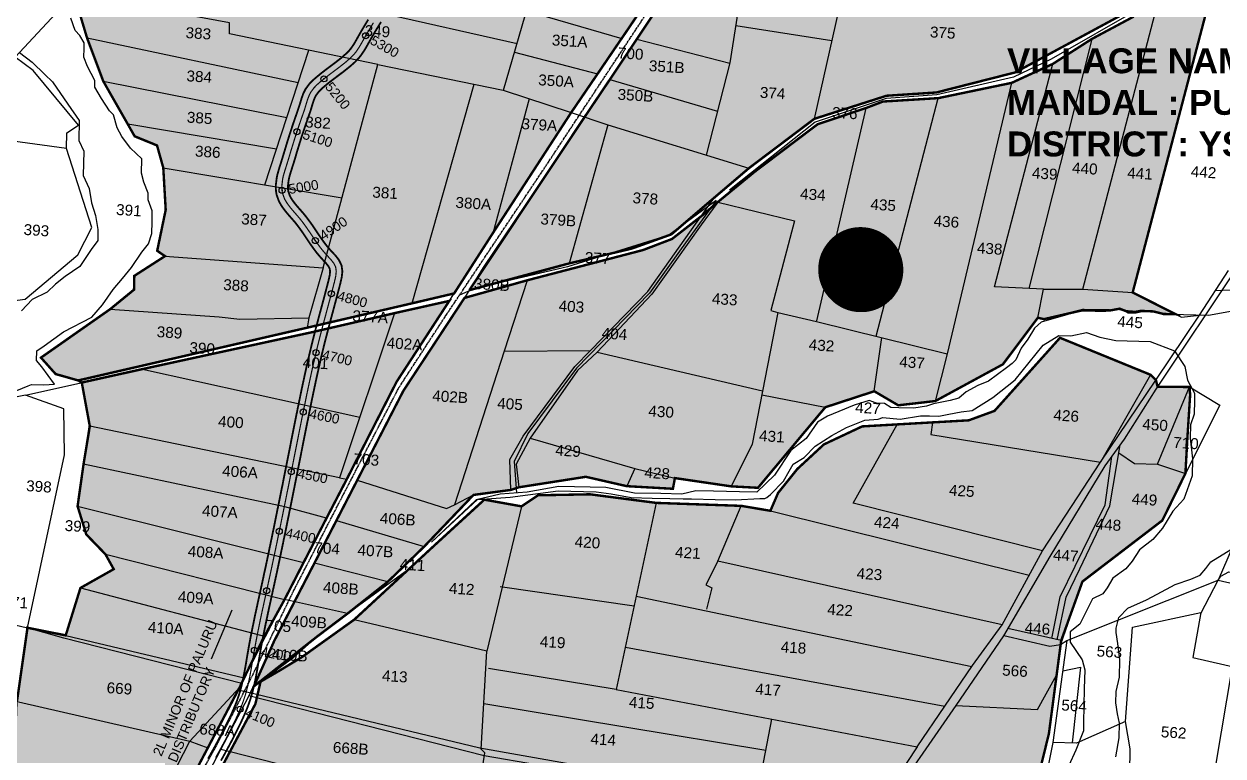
# Model space of a CAD drawing. Header units: inches. Extents: x 198958 to 218693, y 1596361 to 1611769.
# Drawn here: x 203835 to 205807, y 1607558 to 1608762 of the extents above; entities that cross this region are included whole.
import ezdxf
from ezdxf.enums import TextEntityAlignment as Align

# ---------------------------------------------------------------- set-up
doc = ezdxf.new("R2010")
doc.units = ezdxf.units.IN
doc.header["$LTSCALE"] = 15
doc.header["$MEASUREMENT"] = 0
doc.header["$PDMODE"] = 32
doc.header["$PDSIZE"] = 10
doc.linetypes.add('ACAD_ISO02W100', pattern=[15, 12, -3])
doc.linetypes.add('HIDDEN2', pattern=[0.1875, 0.125, -0.0625])
for name, color, linetype in [('CANAL1', 7, 'Continuous'), ('CHANAGE', 1, 'Continuous'), ('PAPER SIZE', 5, 'Continuous'), ('PLOT', 7, 'Continuous'), ('PLOTS NO', 7, 'Continuous'), ('ROAD', 1, 'Continuous'), ('STREAMS', 4, 'Continuous'), ('STRUCTURE', 5, 'Continuous'), ('TEXT', 1, 'Continuous'), ('text2', 7, 'Continuous'), ('WUA-11', 3, 'Continuous')]:
    doc.layers.add(name, color=color, linetype=linetype)
doc.styles.get("Standard").update_dxf_attribs({"font": 'arial.ttf'})
doc.dimstyles.get("Standard").update_dxf_attribs({"dimtxt": 0.18, "dimasz": 0.18, "dimexe": 0.18, "dimexo": 0.0625, "dimgap": 0.09, "dimtad": 0, "dimtih": 1, "dimtoh": 1, "dimdec": 4, "dimzin": 0, "dimdsep": 46, "dimtxsty": 'Standard', "dimcen": 0.09, "dimadec": 0, "dimazin": 0, "dimtfac": 1, "dimtdec": 4, "dimtofl": 0, "dimtmove": 0, "dimatfit": 3, "dimfxl": 1, "dimtolj": 1, "dimtzin": 0, "dimarcsym": 0})
pattern_1 = [(45, (0, 0), (-0.088388347648, 0.088388347648), [])]

msp = doc.modelspace()

# ---------------------------------------------------------------- hatches: boundary and pattern name
at = {"layer": 'PLOTS NO', "true_color": 0xf7abae}
h = msp.add_hatch(dxfattribs=at)
h.set_pattern_fill('ANSI31', color=241)
h.set_pattern_definition(pattern_1)
edge = h.paths.add_edge_path()
edge.add_line((203930, 1608171.9), (203924.1, 1608175.4))
edge.add_line((203924.1, 1608175.4), (203887, 1608185.9))
edge.add_line((203887, 1608185.9), (203862.9, 1608212.9))
edge.add_line((203862.9, 1608212.9), (203976.8, 1608292.7))
edge.add_line((203976.8, 1608292.7), (204015.9, 1608324.7))
edge.add_line((204015.9, 1608324.7), (204016.4, 1608347.4))
edge.add_line((204016.4, 1608347.4), (204066.8, 1608379.8))
edge.add_line((204066.8, 1608379.8), (204054, 1608388.6))
edge.add_line((204054, 1608388.6), (204068, 1608456))
edge.add_line((204068, 1608456), (204064, 1608525.2))
edge.add_line((204064, 1608525.2), (204053.7, 1608561.9))
edge.add_line((204053.7, 1608561.9), (204017, 1608576.9))
edge.add_line((204017, 1608576.9), (204005.6, 1608596.9))
edge.add_line((204005.6, 1608596.9), (203965.3, 1608667.6))
edge.add_line((203965.3, 1608667.6), (203938.8, 1608738.3))
edge.add_line((203938.8, 1608738.3), (203916.8, 1608811.4))
edge.add_line((203916.8, 1608811.4), (203862.9, 1608902.6))
edge.add_line((203862.9, 1608902.6), (203859.7, 1608943.6))
edge.add_line((203859.7, 1608943.6), (203878.3, 1608982.1))
edge.add_line((203878.3, 1608982.1), (203895.6, 1609017.9))
edge.add_line((203895.6, 1609017.9), (203902.4, 1609032.1))
edge.add_line((203902.4, 1609032.1), (203928.1, 1609059.9))
edge.add_line((203928.1, 1609059.9), (203962, 1609090.9))
edge.add_line((203962, 1609090.9), (203995.4, 1609121))
edge.add_line((203995.4, 1609121), (204045.8, 1609152.3))
edge.add_line((204045.8, 1609152.3), (204097.1, 1609184.1))
edge.add_line((204097.1, 1609184.1), (204179.4, 1609256.9))
edge.add_line((204179.4, 1609256.9), (204225.5, 1609297.7))
edge.add_line((204225.5, 1609297.7), (204237.7, 1609308.5))
edge.add_line((204237.7, 1609308.5), (204256.8, 1609302.9))
edge.add_line((204256.8, 1609302.9), (204303.7, 1609351))
edge.add_line((204303.7, 1609351), (204314.6, 1609369.6))
edge.add_line((204314.6, 1609369.6), (204363.7, 1609450.1))
edge.add_line((204363.7, 1609450.1), (204366, 1609455.5))
edge.add_line((204366, 1609455.5), (204509.3, 1609475.3))
edge.add_line((204509.3, 1609475.3), (204561.3, 1609544.3))
edge.add_line((204561.3, 1609544.3), (204636.8, 1609693.8))
edge.add_line((204636.8, 1609693.8), (204784.6, 1609546.1))
edge.add_line((204784.6, 1609546.1), (204839.1, 1609485.1))
edge.add_line((204839.1, 1609485.1), (204947.9, 1609414.6))
edge.add_line((204947.9, 1609414.6), (205119, 1609257.2))
edge.add_line((205119, 1609257.2), (205150.1, 1609246.1))
edge.add_line((205150.1, 1609246.1), (205146.6, 1609239.6))
edge.add_line((205146.6, 1609239.6), (205110.5, 1609173))
edge.add_line((205110.5, 1609173), (205045.2, 1609075.5))
edge.add_line((205045.2, 1609075.5), (204989.5, 1608992.5))
edge.add_line((204989.5, 1608992.5), (204928, 1608900.8))
edge.add_line((204928, 1608900.8), (204821.6, 1608743.5))
edge.add_line((204821.6, 1608743.5), (204817.8, 1608738))
edge.add_line((204817.8, 1608738), (204778.1, 1608679.6))
edge.add_line((204778.1, 1608679.6), (204734.6, 1608615.8))
edge.add_line((204734.6, 1608615.8), (204605.7, 1608417.3))
edge.add_line((204605.7, 1608417.3), (204542.3, 1608318.5))
edge.add_line((204542.3, 1608318.5), (204473.4, 1608302.3))
edge.add_line((204473.4, 1608302.3), (204300.5, 1608262.1))
edge.add_line((204300.5, 1608262.1), (203924.1, 1608175.4))
at = {"layer": 'PLOTS NO', "true_color": 0x105689}
h = msp.add_hatch(color=146, dxfattribs=at)
h.dxf.hatch_style = 1
h.paths.add_polyline_path([(204567.2, 1608323.8), (204756.7, 1608608.5), (204798.5, 1608670.6), (204842.5, 1608736.5), (204951.8, 1608900.3), (205011, 1608988.6), (205068.1, 1609073.9), (205130.1, 1609168.9), (205169.9, 1609230), (205213.3, 1609211.8), (205342.4, 1609197.1), (205334.6, 1609126.2), (205321.2, 1609123.2), (205318.4, 1609029.9), (205384.6, 1609018.2), (205395.8, 1609083.8), (205415.2, 1609135.5), (205455.1, 1609130.8), (205504.6, 1609081.5), (205520.6, 1609047.3), (205527.1, 1609049.8), (205541.2, 1609007.2), (205533.3, 1608992.1), (205518.9, 1608959.3), (205538.2, 1608956.2), (205542.2, 1608934.4), (205520.6, 1608881.7), (205483.2, 1608893.9), (205472.1, 1608858.7), (205469.7, 1608830.1), (205652.5, 1608783.3), (205464.9, 1608682), (205335.3, 1608649), (205253.2, 1608643.6), (205134.5, 1608605.6), (205027, 1608524.5), (204970.4, 1608476.3), (204899.6, 1608415.7), (204834.2, 1608392.2), (204731.5, 1608367.9)])
at = {"layer": 'PLOTS NO', "true_color": 0xafd9aa}
h = msp.add_hatch(dxfattribs=at)
h.set_pattern_fill('ANSI31', color=9)
h.set_pattern_definition(pattern_1)
h.paths.add_polyline_path([(204213, 1607672.3), (204246.5, 1607747.1), (204279.7, 1607811.4), (204312.7, 1607875.2), (204348.7, 1607945), (204383, 1608011.4), (204459, 1608158.7), (204559.3, 1608311.1), (204662.1, 1608340), (204852.7, 1608389.8), (204900.4, 1608408), (204948.6, 1608445.5), (204975.6, 1608468.6), (205036.6, 1608518.7), (205140, 1608596.8), (205219.1, 1608623.3), (205247.5, 1608634.1), (205338.3, 1608639.7), (205459, 1608664.8), (205526.7, 1608696), (205590.6, 1608736.9), (205659.8, 1608773.9), (205676.1, 1608775.3), (205692.4, 1608776.7), (205784, 1608800.6), (205780.5, 1608787.2), (205763.3, 1608721.6), (205658, 1608320.1), (205728.8, 1608284.2), (205708.5, 1608284.7), (205692.1, 1608288.9), (205671.2, 1608289.8), (205662.2, 1608288.1), (205647.6, 1608289.2), (205636.6, 1608293.4), (205621.5, 1608290.6), (205600.1, 1608290.8), (205575.7, 1608291.2), (205560.6, 1608287.4), (205512.2, 1608276.2), (205502.1, 1608278.5), (205444.6, 1608201.9), (205333.5, 1608141.5), (205272.5, 1608134.5), (205233.1, 1608157.6), (205152.6, 1608131.3), (205041.8, 1607998.8), (204997.8, 1608001.2), (204905.3, 1608014.8), (204902, 1607997.2), (204826.2, 1608001.5), (204758.8, 1608016.9), (204648.9, 1607999.7), (204635.4, 1607995.3), (204574.1, 1607987.1), (204493, 1607902.1), (204433.4, 1607844.5), (204367.1, 1607792), (204316.6, 1607753.9)])
at = {"layer": 'PLOTS NO', "true_color": 0x7aafdf}
h = msp.add_hatch(dxfattribs=at)
h.set_pattern_fill('ANSI31', color=143)
h.set_pattern_definition(pattern_1)
h.paths.add_polyline_path([(203395.7, 1606707.1), (203449, 1606914.4), (203459.1, 1607031.1), (203468.4, 1607138.2), (203469.4, 1607147), (203483, 1607265.4), (203489.5, 1607321.4), (203502.9, 1607409.3), (203517.7, 1607510.8), (203502.9, 1607409.3), (203547.6, 1607637.3), (203587, 1607654), (203822, 1607615.3), (203823.4, 1607647), (203840.7, 1607768.6), (203903.6, 1607756.1), (203927.8, 1607834.1), (203982.5, 1607865), (203969, 1607889.4), (203937.4, 1607922.1), (203923.1, 1607968.5), (203932.9, 1608037.7), (203943.2, 1608100.1), (203930, 1608171.9), (204029.9, 1608194.1), (204308.5, 1608254.7), (204444.4, 1608286.1), (204534.3, 1608306.2), (204447.8, 1608173.4), (204365.4, 1608012.3), (204332.5, 1607949), (204294.7, 1607875.8), (204263.5, 1607815.1), (204227.1, 1607748.7), (204197.1, 1607686.3), (204189.8, 1607671.1), (204137.4, 1607571.4), (204094.6, 1607490), (204019.4, 1607362.9), (203995.1, 1607321.8), (203940.6, 1607238.5), (203908.2, 1607189.1), (203873.1, 1607139.7), (203782, 1607006.4), (203756.3, 1606972.2), (203662.5, 1606829.7), (203633.9, 1606784.8), (203584.7, 1606719.6), (203561.6, 1606701.6), (203446.9, 1606668.3)])
at = {"layer": 'PLOTS NO', "true_color": 0xfeeab9}
h = msp.add_hatch(color=254, dxfattribs=at)
h.dxf.hatch_style = 1
h.paths.add_polyline_path([(203614.5, 1606717.2), (203635.6, 1606729.9), (203659.1, 1606760.9), (203734.2, 1606879.4), (203795.7, 1606973.1), (203880, 1607094.2), (203940.3, 1607182.1), (204037.8, 1607317.2), (204090.6, 1607398.2), (204137.3, 1607496.5), (204215.5, 1607643.5), (204224, 1607680), (204255.1, 1607698.1), (204292.3, 1607720.6), (204377.9, 1607781.9), (204510, 1607904.2), (204591.9, 1607979.3), (204653.1, 1607968.3), (204680.3, 1607986.5), (204765.7, 1607988.1), (204874.6, 1607974), (205014.5, 1607969.1), (205062.3, 1607961), (205074.9, 1607990.3), (205106.6, 1608029.8), (205150.3, 1608070.2), (205213.2, 1608099.8), (205271, 1608103.1), (205328.8, 1608106.4), (205388.5, 1608109.8), (205430.8, 1608125.3), (205538.5, 1608245.5), (205687.4, 1608184.7), (205696.3, 1608176), (205699, 1608165), (205751.4, 1608164.6), (205752.5, 1608151.8), (205748.1, 1608083.1), (205744.7, 1608022.3), (205706.7, 1607945.1), (205575.4, 1607844.6), (205540.4, 1607747.4), (205532.9, 1607690.5), (205520.2, 1607594.2), (205475, 1607410.6), (205472.3, 1607396.2), (205465.3, 1607355.4), (205289.8, 1607163.6), (205335.6, 1607095.5), (205392.9, 1607047.6), (205321.2, 1606922.8), (205274.6, 1606891.8), (205209.2, 1606823.4), (205154.6, 1606575), (205069.4, 1606715.2), (204940.1, 1606385.8), (204848.8, 1606420.6), (204793.6, 1606417.6), (204795.9, 1606475.2), (204731.4, 1606543.8), (204671.7, 1606580.9), (204588.7, 1606603.8), (204579.4, 1606605.3), (204380.2, 1606637.7), (204291.1, 1606651.5), (204249.7, 1606658), (204081, 1606699.8), (203952, 1606729.4), (203844, 1606733.5), (203727.1, 1606727.3), (203692.6, 1606725.3)])
at = {"layer": 'text2'}
h = msp.add_hatch(dxfattribs=at)
h.set_pattern_fill('ANSI31', color=5)
h.set_pattern_definition([(45, (14347.42467, -4321.0046), (-0.088388347648, 0.088388347648), [])])
edge = h.paths.add_edge_path()
edge.add_arc((205210.9, 1608357.6), 69.1, 0, 360)
h.paths.add_polyline_path([(205132.2, 1608326.6), (205289.5, 1608326.6), (205289.5, 1608388.6), (205132.2, 1608388.6)], flags=9)

# ---------------------------------------------------------------- linework, layer by layer
at = {"layer": 'CANAL1', "color": 200, "linetype": 'ByBlock', "ltscale": 40, "const_width": 3}
for points in [[(204137.6, 1607553.2), (204141.3, 1607559.8), (204145.1, 1607566.5), (204148.8, 1607573.2), (204152.4, 1607579.9), (204156, 1607586.7), (204159.6, 1607593.5), (204163.1, 1607600.3), (204166.5, 1607607.1), (204168.9, 1607611.9), (204173.3, 1607620.8), (204176.5, 1607627.7), (204179.5, 1607634.6), (204182.4, 1607641.5), (204185.1, 1607648.4), (204187.9, 1607656.4), (204189.8, 1607662.4), (204191.7, 1607669.5), (204193.5, 1607676.7), (204195.1, 1607684.1), (204196.6, 1607691.5), (204198, 1607698.9), (204199.4, 1607706.5), (204200.7, 1607714.1), (204201.9, 1607721.8), (204203.1, 1607728.4), (204204.6, 1607737.1), (204206, 1607744.8), (204207.5, 1607752.5), (204209, 1607760.1), (204210.5, 1607767.7), (204212.1, 1607775.3), (204213.6, 1607782.9), (204215.2, 1607790.5), (204216.9, 1607798.1), (204218.5, 1607805.6), (204220.1, 1607813.2), (204221.8, 1607820.7), (204223.5, 1607828.3), (204225.1, 1607835.8), (204226.8, 1607843.3), (204228.5, 1607851.2), (204230, 1607858.4), (204231.7, 1607865.9), (204233.3, 1607873.4), (204234.9, 1607881), (204236.5, 1607888.5), (204238, 1607896.1), (204239.6, 1607903.6), (204241.2, 1607911.2), (204242.8, 1607918.7), (204244.3, 1607926.3), (204245.9, 1607933.8), (204247.4, 1607941.4), (204248.9, 1607948.9), (204250.5, 1607956.5), (204252, 1607964.1), (204253.6, 1607971.7), (204255.1, 1607979.2), (204256.6, 1607986.8), (204258.1, 1607994.4), (204259.7, 1608001.9), (204261.2, 1608009.5), (204262.7, 1608017.1), (204264.2, 1608024.6), (204265.7, 1608032.2), (204267.2, 1608039.8), (204268.6, 1608046.9), (204270.2, 1608054.9), (204271.7, 1608062.5), (204273.2, 1608070), (204274.7, 1608077.6), (204276.2, 1608085.2), (204277.7, 1608092.7), (204279.2, 1608100.3), (204280.7, 1608107.9), (204282.2, 1608115.5), (204283.8, 1608123), (204285.3, 1608130.6), (204286.9, 1608138.2), (204288.3, 1608145), (204290, 1608153.5), (204291.6, 1608161.1), (204293.2, 1608168.7), (204294.9, 1608176.3), (204296.5, 1608184), (204298.2, 1608191.6), (204299.9, 1608199.2), (204301.6, 1608206.7), (204303.3, 1608214.3), (204305.1, 1608221.8), (204306.9, 1608229.3), (204308.7, 1608236.8), (204310.2, 1608242.9), (204312.4, 1608251.6), (204314.3, 1608258.9), (204316.2, 1608266.2), (204318.2, 1608273.6), (204320.1, 1608280.9), (204322.1, 1608288.2), (204324.1, 1608295.6), (204326.1, 1608303.1), (204328.1, 1608310.5), (204330.1, 1608318.1), (204332.1, 1608325.8), (204334.1, 1608333.5), (204335.7, 1608339.6), (204337.7, 1608348.6), (204338.3, 1608354.5), (204337.8, 1608358.7), (204335.6, 1608363.1), (204331.6, 1608368.1), (204325.2, 1608375), (204320.7, 1608380.1), (204315.4, 1608386.5), (204310.6, 1608392.9), (204306, 1608399.4), (204301.7, 1608405.8), (204297.5, 1608412.1), (204293.3, 1608418.4), (204289, 1608424.5), (204284.6, 1608430.4), (204280.4, 1608435.7), (204274.8, 1608442.1), (204269.5, 1608448.2), (204264.1, 1608454.7), (204259, 1608461.7), (204254.4, 1608469.5), (204250.3, 1608480.9), (204249.3, 1608487.1), (204249, 1608496.3), (204250.5, 1608508.4), (204251.6, 1608513.7), (204253.8, 1608521.6), (204256.1, 1608529.2), (204257.6, 1608533.8), (204260.7, 1608543.8), (204262.9, 1608551.1), (204264.9, 1608557.6), (204267.4, 1608566), (204269.7, 1608573.4), (204272.1, 1608580.9), (204274.5, 1608588.3), (204276.9, 1608595.7), (204280.3, 1608605.6), (204282, 1608610.4), (204284.5, 1608617.6), (204286.9, 1608624.7), (204288.3, 1608628.9), (204291.5, 1608639.7), (204294.5, 1608647.8), (204298, 1608654.7), (204304.3, 1608663.2), (204310.5, 1608669.5), (204316.6, 1608674.8), (204323.1, 1608680.1), (204329.3, 1608685), (204335.5, 1608689.7), (204341.7, 1608694.3), (204347.7, 1608698.8), (204356.3, 1608705.6), (204359.4, 1608708.2), (204364.8, 1608713), (204369.7, 1608718), (204372.3, 1608721), (204377.8, 1608729), (204381.4, 1608735.3), (204384.6, 1608741.1), (204389, 1608748.8), (204393, 1608755.6), (204397, 1608762.3), (204401.1, 1608768.9)], [(204158.8, 1607550), (204162.6, 1607556.8), (204166.3, 1607563.6), (204170, 1607570.5), (204173.7, 1607577.3), (204177.3, 1607584.2), (204180.9, 1607591.2), (204184.4, 1607598.1), (204186.9, 1607603.1), (204191.3, 1607612.2), (204194.7, 1607619.4), (204197.9, 1607626.7), (204201, 1607634), (204203.9, 1607641.5), (204206.9, 1607650.2), (204208.9, 1607656.7), (204211.1, 1607664.4), (204213, 1607672.2), (204214.7, 1607679.9), (204216.3, 1607687.6), (204217.7, 1607695.4), (204219.1, 1607703.1), (204220.4, 1607710.8), (204221.7, 1607718.4), (204222.8, 1607724.9), (204224.3, 1607733.6), (204225.7, 1607741.1), (204227.1, 1607748.7), (204228.6, 1607756.2), (204230.1, 1607763.8), (204231.6, 1607771.3), (204233.2, 1607778.8), (204234.8, 1607786.3), (204236.4, 1607793.9), (204238, 1607801.4), (204239.7, 1607808.9), (204241.3, 1607816.4), (204243, 1607824), (204244.6, 1607831.5), (204246.3, 1607839), (204248, 1607846.9), (204249.6, 1607854.1), (204251.2, 1607861.7), (204252.8, 1607869.3), (204254.4, 1607876.8), (204256, 1607884.4), (204257.6, 1607892), (204259.2, 1607899.5), (204260.8, 1607907.1), (204262.3, 1607914.7), (204263.9, 1607922.2), (204265.5, 1607929.8), (204267, 1607937.4), (204268.5, 1607944.9), (204270.1, 1607952.5), (204271.6, 1607960.1), (204273.2, 1607967.7), (204274.7, 1607975.3), (204276.2, 1607982.9), (204277.7, 1607990.4), (204279.3, 1607998), (204280.8, 1608005.6), (204282.3, 1608013.2), (204283.8, 1608020.7), (204285.3, 1608028.3), (204286.8, 1608035.9), (204288.2, 1608043), (204289.8, 1608051), (204291.3, 1608058.6), (204292.8, 1608066.1), (204294.3, 1608073.7), (204295.8, 1608081.3), (204297.3, 1608088.8), (204298.8, 1608096.4), (204300.3, 1608103.9), (204301.9, 1608111.5), (204303.4, 1608119.1), (204304.9, 1608126.6), (204306.5, 1608134.2), (204307.8, 1608140.9), (204309.6, 1608149.4), (204311.2, 1608157), (204312.8, 1608164.6), (204314.4, 1608172.1), (204316, 1608179.7), (204317.7, 1608187.2), (204319.4, 1608194.8), (204321.1, 1608202.3), (204322.8, 1608209.8), (204324.5, 1608217.2), (204326.3, 1608224.6), (204328.1, 1608232), (204329.6, 1608238.1), (204331.8, 1608246.6), (204333.7, 1608253.9), (204335.6, 1608261.1), (204337.5, 1608268.4), (204339.4, 1608275.7), (204341.4, 1608283.1), (204343.4, 1608290.4), (204345.4, 1608297.9), (204347.4, 1608305.4), (204349.4, 1608313), (204351.4, 1608320.7), (204353.5, 1608328.5), (204355.1, 1608334.8), (204357.5, 1608345.3), (204358.5, 1608354.8), (204357.2, 1608364.6), (204352.6, 1608373.9), (204346.8, 1608381.2), (204339.9, 1608388.5), (204335.9, 1608393), (204331.2, 1608398.8), (204326.8, 1608404.7), (204322.5, 1608410.8), (204318.3, 1608417), (204314.1, 1608423.3), (204309.8, 1608429.7), (204305.2, 1608436.2), (204300.4, 1608442.6), (204295.8, 1608448.5), (204289.9, 1608455.3), (204284.7, 1608461.2), (204279.9, 1608467), (204275.8, 1608472.6), (204272.6, 1608478), (204269.7, 1608486), (204269.2, 1608489.1), (204269, 1608495.4), (204270.2, 1608505.1), (204271, 1608509), (204273, 1608516), (204275.2, 1608523.1), (204276.7, 1608527.8), (204279.9, 1608537.9), (204282.1, 1608545.4), (204284, 1608551.9), (204286.5, 1608560.1), (204288.8, 1608567.5), (204291.1, 1608574.8), (204293.5, 1608582), (204295.9, 1608589.3), (204299.2, 1608599), (204300.9, 1608603.7), (204303.4, 1608611.1), (204306, 1608618.5), (204307.4, 1608623.1), (204310.5, 1608633.4), (204312.9, 1608639.8), (204315.1, 1608644.2), (204319.5, 1608650.1), (204324.2, 1608654.9), (204329.5, 1608659.5), (204335.5, 1608664.4), (204341.5, 1608669.1), (204347.6, 1608673.7), (204353.7, 1608678.3), (204360, 1608683), (204368.8, 1608690), (204372.4, 1608693), (204378.6, 1608698.5), (204384.5, 1608704.5), (204388.2, 1608708.9), (204394.7, 1608718.3), (204398.8, 1608725.4), (204402.1, 1608731.3), (204406.4, 1608738.9), (204410.2, 1608745.4), (204414.1, 1608752), (204418.1, 1608758.5), (204422.1, 1608765)]]:
    msp.add_lwpolyline(points, dxfattribs=at)
at = {"layer": 'CANAL1', "color": 1, "linetype": 'HIDDEN2', "ltscale": 40, "const_width": 2}
msp.add_lwpolyline([(204150, 1607554.9), (204153.8, 1607561.7), (204157.5, 1607568.4), (204161.2, 1607575.2), (204164.9, 1607582), (204168.5, 1607588.9), (204172, 1607595.7), (204175.5, 1607602.6), (204177.9, 1607607.5), (204182.3, 1607616.5), (204185.6, 1607623.6), (204188.7, 1607630.6), (204191.7, 1607637.7), (204194.5, 1607644.9), (204197.4, 1607653.3), (204199.4, 1607659.5), (204201.4, 1607667), (204203.3, 1607674.4), (204204.9, 1607682), (204206.5, 1607689.6), (204207.9, 1607697.2), (204209.2, 1607704.8), (204210.5, 1607712.4), (204211.8, 1607720.1), (204212.9, 1607726.7), (204214.5, 1607735.4), (204215.9, 1607743), (204217.3, 1607750.6), (204218.8, 1607758.2), (204220.3, 1607765.7), (204221.9, 1607773.3), (204223.4, 1607780.9), (204225, 1607788.4), (204226.6, 1607796), (204228.3, 1607803.5), (204229.9, 1607811), (204231.6, 1607818.6), (204233.2, 1607826.1), (204234.9, 1607833.6), (204236.5, 1607841.2), (204238.2, 1607849.1), (204239.8, 1607856.3), (204241.4, 1607863.8), (204243, 1607871.3), (204244.6, 1607878.9), (204246.2, 1607886.5), (204247.8, 1607894), (204249.4, 1607901.6), (204251, 1607909.1), (204252.5, 1607916.7), (204254.1, 1607924.3), (204255.7, 1607931.8), (204257.2, 1607939.4), (204258.7, 1607946.9), (204260.3, 1607954.5), (204261.8, 1607962.1), (204263.4, 1607969.7), (204264.9, 1607977.3), (204266.4, 1607984.8), (204267.9, 1607992.4), (204269.5, 1608000), (204271, 1608007.5), (204272.5, 1608015.1), (204274, 1608022.7), (204275.5, 1608030.3), (204277, 1608037.8), (204278.4, 1608044.9), (204280, 1608053), (204281.5, 1608060.5), (204283, 1608068.1), (204284.5, 1608075.6), (204286, 1608083.2), (204287.5, 1608090.8), (204289, 1608098.3), (204290.5, 1608105.9), (204292, 1608113.5), (204293.6, 1608121.1), (204295.1, 1608128.6), (204296.7, 1608136.2), (204298.1, 1608143), (204299.8, 1608151.4), (204301.4, 1608159), (204303, 1608166.6), (204304.6, 1608174.2), (204306.3, 1608181.8), (204307.9, 1608189.4), (204309.6, 1608197), (204311.3, 1608204.5), (204313.1, 1608212), (204314.8, 1608219.5), (204316.6, 1608227), (204318.4, 1608234.4), (204319.9, 1608240.5), (204322.1, 1608249.1), (204324, 1608256.4), (204325.9, 1608263.7), (204327.8, 1608271), (204329.8, 1608278.3), (204331.7, 1608285.6), (204333.7, 1608293), (204335.7, 1608300.5), (204337.7, 1608308), (204339.7, 1608315.6), (204341.8, 1608323.2), (204343.8, 1608331), (204345.4, 1608337.2), (204347.6, 1608346.9), (204348.4, 1608354.7), (204347.5, 1608361.7), (204344.1, 1608368.5), (204339.2, 1608374.6), (204332.6, 1608381.7), (204328.3, 1608386.5), (204323.3, 1608392.6), (204318.7, 1608398.8), (204314.3, 1608405.1), (204310, 1608411.4), (204305.8, 1608417.7), (204301.5, 1608424), (204297.1, 1608430.3), (204292.5, 1608436.5), (204288.1, 1608442.1), (204282.4, 1608448.7), (204277.1, 1608454.7), (204272, 1608460.9), (204267.4, 1608467.2), (204263.5, 1608473.7), (204260, 1608483.4), (204259.2, 1608488.1), (204259, 1608495.8), (204260.3, 1608506.8), (204261.3, 1608511.3), (204263.4, 1608518.8), (204265.7, 1608526.1), (204267.2, 1608530.8), (204270.3, 1608540.8), (204272.5, 1608548.2), (204274.4, 1608554.7), (204277, 1608563.1), (204279.3, 1608570.4), (204281.6, 1608577.8), (204284, 1608585.2), (204286.4, 1608592.5), (204289.8, 1608602.3), (204291.4, 1608607), (204294, 1608614.3), (204296.5, 1608621.6), (204297.8, 1608626), (204301, 1608636.6), (204303.7, 1608643.8), (204306.5, 1608649.4), (204311.9, 1608656.7), (204317.3, 1608662.2), (204323, 1608667.2), (204329.3, 1608672.3), (204335.4, 1608677), (204341.6, 1608681.7), (204347.7, 1608686.3), (204353.8, 1608690.9), (204362.6, 1608697.8), (204365.9, 1608700.6), (204371.7, 1608705.7), (204377.1, 1608711.2), (204380.3, 1608714.9), (204386.2, 1608723.6), (204390.1, 1608730.3), (204393.4, 1608736.2), (204397.7, 1608743.9), (204401.6, 1608750.5), (204405.6, 1608757.1), (204409.6, 1608763.7)], dxfattribs=at)
at = {"layer": 'CHANAGE'}
for p in [(204396.8, 1608742.3), (204328.2, 1608671.4), (204283.7, 1608584.4), (204259.3, 1608488), (204314, 1608405.4), (204340.4, 1608318), (204315.2, 1608221.2), (204294.1, 1608123.5), (204274.5, 1608025.4), (204254.7, 1607927.4), (204234, 1607829.5), (204213.8, 1607731.6), (204190.4, 1607634.7)]:
    msp.add_point(p, dxfattribs=at)
at = {"layer": 'PLOT'}
for points in [[(204094.6, 1607490), (204189.8, 1607671.1), (204232, 1607754.1), (204332.5, 1607949), (204365.4, 1608012.3), (204447.8, 1608173.4), (204542.3, 1608318.5), (204604.3, 1608414.3), (204734.6, 1608615.8), (204821.6, 1608743.5), (204928, 1608900.8), (205110.5, 1609173), (205159.2, 1609262.9), (205193.8, 1609308.2), (205287.2, 1609448.4), (205321.8, 1609506.2), (205345.8, 1609540.1), (205365.8, 1609552.9), (205386.6, 1609562.8), (205542.2, 1609879.5), (205601.1, 1609981.7), (205663.6, 1610111.8), (205824.1, 1610425.4), (206107.9, 1610953.4)], [(205681.7, 1610108.9), (205597.8, 1609939.1), (205595.4, 1609919.7), (205552.8, 1609844.1), (205540.3, 1609822), (205385, 1609511.3), (205332.9, 1609475.7), (205285, 1609404.5), (205216.3, 1609303.1), (205169.9, 1609230), (205068.1, 1609073.9), (204951.1, 1608899.2), (204798.5, 1608670.6), (204590.1, 1608361.2), (204559.3, 1608311.1), (204459, 1608158.7), (204246.5, 1607747.1), (204204, 1607655.4), (204052.7, 1607367.2)], [(204623.5, 1608652.6), (204704.7, 1608932.8), (204790.9, 1609288.2), (204710.6, 1609311.4), (204366, 1609455.5)], [(204948.6, 1608445.5), (204970.4, 1608476.3), (205027, 1608524.5), (205134.5, 1608605.6), (205253.2, 1608643.6), (205335.3, 1608649), (205464.9, 1608682), (205652.5, 1608783.3), (205720.7, 1608872.2), (205786.6, 1609007.8), (205707.3, 1609042), (205667.4, 1609079.8), (205594.4, 1609114.7), (205361.8, 1609196.8), (205342.4, 1609197.1), (205213.3, 1609211.8), (205169.9, 1609230)], [(205026.6, 1608893.9), (205071.8, 1608895.5), (205085, 1608959.1), (205272, 1608933.3), (205250.2, 1608811.1), (205174.7, 1608786.2), (205134.5, 1608605.6)], [(203862.9, 1608902.6), (204188.8, 1608833.3), (204645.8, 1608729.6)], [(204957.1, 1608546), (204995.9, 1608697.8), (205026.6, 1608893.9), (204951.8, 1608900.3)], [(203820.3, 1608706.9), (203916.8, 1608811.4)], [(204417, 1608694.8), (204172.8, 1608745.6), (204173.1, 1608763.3), (203916.8, 1608811.4), (203938.8, 1608738.3), (203965.3, 1608667.6), (204017, 1608576.9), (204053.7, 1608561.9), (204064, 1608525.2), (204068, 1608456), (204054, 1608388.6), (204066.8, 1608379.8)], [(205873.9, 1608796.4), (205801.5, 1608803.2), (205778.4, 1608799.8), (205692.4, 1608776.7), (205659.8, 1608773.9), (205590.6, 1608736.9), (205522.2, 1608693.1), (205459, 1608664.8), (205338.3, 1608639.7), (205247.5, 1608634.1), (205219.1, 1608623.3), (205140, 1608596.8), (205036.6, 1608518.7), (204975.6, 1608468.6)], [(205784, 1608800.6), (205658, 1608320.1)], [(204661.3, 1608783.2), (204817.8, 1608738)], [(205575.9, 1608325.6), (205694.3, 1608777.2)], [(205005.5, 1608759.2), (205163.3, 1608734.6)], [(204285.6, 1608664.9), (203938.8, 1608738.3)], [(204842.5, 1608736.5), (204995.8, 1608697.4)], [(205590.6, 1608736.9), (205487.5, 1608326.6)], [(203904.8, 1608556.9), (203905.4, 1608582.4), (203924.8, 1608595.5), (203850, 1608685.2), (203820.3, 1608706.9), (203625.9, 1608718.5)], [(204230.8, 1608497), (204303.1, 1608718.5)], [(205964.8, 1608735.2), (206075.7, 1608605.9), (206037.7, 1608564.9), (206005.1, 1608543.2), (205943.6, 1608588.3), (205886.2, 1608599.3), (205826.1, 1608355.6), (205701.8, 1608169.1), (205696.3, 1608160.8), (205644.2, 1608078.8), (205612.3, 1608034.8), (205521.6, 1607885.6), (205445.8, 1607755.2), (205367.2, 1607640.9), (205245.1, 1607464.1)], [(204641.6, 1608715.1), (204778.1, 1608679.6)], [(204326.9, 1608360.7), (204417, 1608694.8)], [(204417, 1608694.8), (204622.7, 1608652.9), (204734.6, 1608615.8)], [(205511.1, 1608325.5), (205430.9, 1608329.2), (205526.7, 1608696)], [(203965.3, 1608667.6), (204266.9, 1608607.7)], [(204473.4, 1608302.3), (204575.4, 1608662.5)], [(204798.5, 1608670.6), (204975.5, 1608618.1)], [(205459, 1608664.8), (205352.7, 1608219.2)], [(204665.7, 1608638.6), (204605.7, 1608417.3)], [(205236.1, 1608248.2), (205338.3, 1608639.7)], [(205219.1, 1608623.3), (205138.2, 1608273.3)], [(204734.6, 1608615.8), (204795.1, 1608595.9), (204731.5, 1608367.9), (204567.2, 1608323.8)], [(203639, 1608232.2), (203765.2, 1608299.9), (203837.1, 1608309), (203923.6, 1608381.7), (203946.6, 1608427), (203904.8, 1608556.9), (203631.7, 1608594.3)], [(204250, 1608555.8), (204005.6, 1608596.9)], [(204795.1, 1608595.9), (205027, 1608524.5)], [(204064, 1608525.2), (204357.9, 1608475.5)], [(204975.6, 1608468.6), (204948.2, 1608431.2), (204867.5, 1608317.2), (204777.5, 1608222.1), (204745.3, 1608191.9), (204667.4, 1608080.4), (204644.3, 1608037.6), (204648.9, 1607999.7), (204758.8, 1608016.9), (204826.2, 1608001.5), (204902, 1607997.2), (204905.3, 1608014.8), (204997.8, 1608001.2), (205041.8, 1607998.8), (205152.6, 1608131.3), (205233.1, 1608157.6), (205272.5, 1608134.5), (205333.5, 1608141.5), (205444.6, 1608201.9), (205502.1, 1608278.5), (205511.1, 1608325.5), (205575.9, 1608325.6), (205658, 1608320.1), (205738.2, 1608279.6), (205767.7, 1608282.9), (205815.5, 1608356.4)], [(204731.5, 1608367.9), (204834.2, 1608392.2), (204899.6, 1608415.7), (204970.4, 1608476.3)], [(204975.6, 1608468.6), (205101.9, 1608438.1), (205063, 1608290.2), (205074.4, 1608287.2), (205032.1, 1608070.5), (204997.8, 1608001.2)], [(204574.1, 1607987.1), (204635.4, 1607995.3), (204633.7, 1608045.5), (204656, 1608083.7), (204740.9, 1608198.5), (204766.5, 1608224.5), (204860.6, 1608321.5), (204948.6, 1608445.5), (204900.4, 1608408), (204852.7, 1608389.8), (204662.1, 1608340)], [(203976.8, 1608292.7), (204015.9, 1608324.7), (204016.4, 1608347.4), (204066.8, 1608379.8), (204326.9, 1608360.7), (204303.1, 1608278.4)], [(205973.7, 1608342.6), (205933.9, 1608328.7), (205793.7, 1608323)], [(204559.3, 1608311.1), (204662.1, 1608340), (204624.6, 1608223.3), (204542.7, 1607970.6), (204574.1, 1607987.1), (204493, 1607902.1), (204433.4, 1607844.5), (204367.1, 1607792), (204468, 1607865.3)], [(203837.2, 1608151.3), (204446, 1608286.5), (204534.3, 1608306.2)], [(204542.3, 1608318.5), (204298.9, 1608261.3)], [(203924.1, 1608175.4), (203887, 1608185.9), (203862.9, 1608212.9), (203976.8, 1608292.7), (204155.9, 1608280.2), (204189.9, 1608276), (204303.1, 1608278.4), (204300.5, 1608262.1)], [(204444.4, 1608286.1), (204353.7, 1608015.4), (204365.7, 1608012.8)], [(205074.4, 1608287.2), (205138, 1608272.5), (205352.7, 1608219.2), (205333.5, 1608141.5)], [(205303.4, 1607573), (205394.8, 1607706.7), (205443.2, 1607773.7), (205509.8, 1607895.4), (205605, 1608040.8), (205696.3, 1608176), (205767.7, 1608282.9)], [(204300.5, 1608262.1), (203924.1, 1608175.4)], [(205687.4, 1608184.7), (205538.5, 1608245.5), (205430.8, 1608125.3), (205388.5, 1608109.8), (205328.8, 1608106.4), (205213.2, 1608099.8), (205150.3, 1608070.2), (205106.6, 1608029.8), (205074.9, 1607990.3), (205062.3, 1607961)], [(205233.1, 1608157.6), (205245.4, 1608245.8)], [(204624.6, 1608223.3), (204766.5, 1608224.5)], [(204777.5, 1608222.1), (205049.3, 1608158.4)], [(204029.9, 1608194.1), (204387.1, 1608115.2)], [(205696.3, 1608176), (205687.4, 1608184.7), (205605, 1608040.8)], [(204353.7, 1608015.4), (203943.2, 1608100.1), (203930, 1608171.9)], [(205699, 1608165), (205751.4, 1608164.6), (205801.5, 1608134.9), (205744.7, 1608022.3), (205706.7, 1607945.1), (205575.4, 1607844.6), (205539.4, 1607741.1)], [(205698.9, 1608037.7), (205751.4, 1608164.6)], [(203840.7, 1607768.6), (203901.4, 1608052.9), (203900.5, 1608128.9), (203837.2, 1608151.3), (203779.1, 1608139.5), (203810.8, 1608042.6), (203818.1, 1607944), (203798.6, 1607837.5)], [(205048, 1608151.8), (205152.6, 1608131.3)], [(205328.8, 1608106.4), (205326.1, 1608086.5), (205605, 1608040.8)], [(204332.5, 1607949), (204263.9, 1607967.6), (203932.9, 1608037.7), (203942.7, 1608102.4)], [(205509.8, 1607895.4), (205198.5, 1607973.5), (205271, 1608103.1)], [(205902.5, 1608087.8), (205798.4, 1607847)], [(204667.4, 1608080.4), (204839.6, 1608030.3), (204905.3, 1608014.8)], [(205534.1, 1607748.8), (205548.6, 1607819), (205571.3, 1607865.4), (205620.2, 1607969), (205637.5, 1608069.6)], [(205524.9, 1607750.9), (205539, 1607819.4), (205613, 1607971), (205623.5, 1608050.3)], [(205635.2, 1608056.4), (205660.9, 1608038.8), (205698.9, 1608037.7), (205744.7, 1608022.3)], [(203932.9, 1608037.7), (203923.1, 1607968.5), (203937.4, 1607922.1), (203969, 1607889.4), (203982.5, 1607865), (203927.8, 1607834.1), (203903.6, 1607756.1), (203840.7, 1607768.6)], [(204839.6, 1608030.3), (204826.2, 1608001.5)], [(204383, 1608011.4), (204529.9, 1607964.6), (204542.7, 1607970.6)], [(204653.1, 1607968.3), (204680.3, 1607986.5), (204765.7, 1607988.1), (204874.6, 1607974), (204808.9, 1607666.9), (204598.7, 1607701.5)], [(203923.1, 1607968.5), (204294.7, 1607875.8)], [(204377.9, 1607781.9), (204510, 1607904.2), (204591.9, 1607979.3), (204653.1, 1607968.3), (204596.3, 1607730.3)], [(204874.6, 1607974), (205014.5, 1607969.1), (205062.3, 1607961)], [(205443.2, 1607773.7), (204976, 1607878.4), (205014.5, 1607969.1)], [(205062.3, 1607961), (205487.6, 1607854.9)], [(204348.7, 1607945), (204493, 1607902.1)], [(203969, 1607889.4), (204263.5, 1607815.1)], [(204312.7, 1607875.2), (204433.4, 1607844.5)], [(204976, 1607878.4), (204956.2, 1607839.1), (204965.8, 1607834.3), (204957.3, 1607799.2)], [(205798.4, 1607847), (205802.9, 1607853.7), (205816.3, 1607860.4), (205990.9, 1607815.4), (205987.6, 1607803.4)], [(203927.8, 1607834.1), (204232, 1607754.1)], [(204838.3, 1607804.1), (204618, 1607835.7)], [(205549.8, 1607747.6), (205798.4, 1607847)], [(205769.9, 1607792.1), (205798.4, 1607847), (205987.6, 1607803.4), (205973.3, 1607772.8)], [(204213.3, 1607672.4), (204278.6, 1607720.3), (204316.6, 1607753.9), (204367.1, 1607792), (204263.5, 1607815.1)], [(204841.7, 1607820.5), (205393.6, 1607704.9)], [(205646.1, 1607614.3), (205657.8, 1607769.8), (205770.2, 1607793.5), (205757, 1607719.9), (205907.4, 1607685), (205973.3, 1607772.8), (205913.9, 1607473), (205883.2, 1607372.5), (205703.6, 1607405.8)], [(203587, 1607654), (203617.1, 1607711.5), (203674.9, 1607706.7), (203780.6, 1607745.5), (203791.3, 1607779.8), (203840.7, 1607768.6), (203823.4, 1607647), (203822, 1607615.3)], [(204249.5, 1606658), (204292, 1606779.6), (204316.7, 1606875.6), (204338.4, 1606945.4), (204385.1, 1607022.6), (204434.9, 1607004.8), (204466.8, 1607092.4), (204469, 1607105.4), (204548.4, 1607345.6), (204577.6, 1607463.3), (204592.5, 1607563.1), (204586.9, 1607569.1), (204596.3, 1607730.3), (204377.9, 1607781.9), (204292.3, 1607720.6), (204211.4, 1607671.3)], [(204193.3, 1607677), (203900.5, 1607751.5), (203838.8, 1607769)], [(203903.6, 1607756.1), (204197.1, 1607686.3)], [(205446.2, 1607755.8), (205521.8, 1607738.2), (205539.4, 1607741.1), (205532.9, 1607690.5), (205520.2, 1607594.2), (205475, 1607410.6)], [(205540.4, 1607747.4), (205452.9, 1607767.4)], [(204823.8, 1607736.8), (205349.1, 1607639.8)], [(205539.4, 1607741.1), (205549.8, 1607747.6), (205526.6, 1607579.8)], [(205542.9, 1607697.6), (205572, 1607704), (205558.4, 1607579.1)], [(205821.8, 1607704.8), (205775.9, 1607434.9), (205699.9, 1607446.4)], [(205367.2, 1607640.9), (205501.6, 1607634), (205532.9, 1607690.5)], [(204107.7, 1607582.1), (204189.8, 1607671.1)], [(204187.6, 1607666.8), (204584.5, 1607570.9)], [(204591.7, 1607558.2), (204204.5, 1607656.5)], [(204808.9, 1607666.9), (205303.4, 1607573), (205216.4, 1607440.8), (205206.7, 1607431.2), (205061.2, 1607276.4), (205033.7, 1607236.8), (204950.6, 1607164.1), (204900.5, 1607118.9), (204872.5, 1607084.3), (204806.4, 1607000.3), (204726, 1606902.1), (204635.5, 1606793.2), (204609.6, 1606764), (204521.7, 1606614.7)], [(203826, 1607646.6), (204107.7, 1607582.1)], [(204591.2, 1607644), (205054.7, 1607567.4)], [(204963.8, 1607255.2), (205035.1, 1607464.3), (205064.4, 1607618.3)], [(205696, 1607382.1), (205703.6, 1607405.8), (205699.9, 1607446.4), (205652, 1607452.5), (205654.1, 1607569.4), (205646.1, 1607614.3), (205565.7, 1607578.9), (205526.6, 1607579.8), (205489.1, 1607391.5)], [(204025.7, 1607420.6), (204097.2, 1607561.6), (204107.7, 1607582.1), (204137.4, 1607571.4)], [(204158.7, 1607569.1), (204577.6, 1607463.3)], [(204584.5, 1607570.9), (205040.1, 1607490.5)], [(205038.3, 1607481.1), (204591.7, 1607558.2)]]:
    msp.add_lwpolyline(points, dxfattribs=at)
at = {"layer": 'ROAD', "linetype": 'ACAD_ISO02W100', "ltscale": 0.01}
msp.add_lwpolyline([(203594.7, 1606711.6), (203699, 1606861.5), (203811.5, 1607025), (203935, 1607218.3), (204019.1, 1607337.3), (204048.9, 1607391.4), (204149.8, 1607571.6), (204211.3, 1607691.3), (204278.3, 1607829.2), (204366.3, 1607999.5), (204451.5, 1608163.6), (204529.1, 1608282.7), (204693.7, 1608529), (204940.8, 1608903.5), (205101.9, 1609147.5), (205201.5, 1609304.8), (205349.7, 1609508), (205397.3, 1609557), (205447.3, 1609664.4), (205584.3, 1609931.4), (205681.8, 1610121.5), (205763.7, 1610281.2), (205977.6, 1610685.6), (206120.3, 1610955.4)], dxfattribs=at)
at = {"layer": 'ROAD', "linetype": 'ACAD_ISO02W100'}
msp.add_lwpolyline([(205801.3, 1609013.6), (205732.2, 1608869.7), (205671.4, 1608788.3), (205523.7, 1608704), (205461.9, 1608674.2), (205336, 1608645), (205252.7, 1608639.1), (205135.8, 1608600.3), (204973.2, 1608471.3), (204895.2, 1608414.1), (204728.6, 1608362.5), (204574.5, 1608325.9), (204551.3, 1608315.9)], dxfattribs=at)
at = {"layer": 'STREAMS'}
for points in [[(203823, 1608158.8), (203841.6, 1608166.7), (203847.3, 1608168.5), (203867.4, 1608168), (203885.2, 1608169.5), (203864.2, 1608197.5), (203855.6, 1608208.2), (203855.9, 1608223.9), (203868.2, 1608232.4), (203900.2, 1608255.3), (203946.6, 1608279.6), (203963.9, 1608299.7), (203981.8, 1608325), (203997.1, 1608343.2), (204011.6, 1608361.3), (204028.7, 1608386.1), (204039.9, 1608400.3), (204045.1, 1608417.1), (204045.5, 1608436), (204045.9, 1608454.4), (204039.1, 1608472.7), (204039.3, 1608483.5), (204032.1, 1608501.7), (204028, 1608516.2), (204028.5, 1608539.9), (204010, 1608557.2), (203996, 1608576.8), (203988.2, 1608590.7), (203982.4, 1608612.2), (203975.7, 1608618.8), (203962.4, 1608639.1), (203951.3, 1608657.7), (203951.5, 1608668.8), (203939.2, 1608691.7), (203933.5, 1608706.9), (203933.8, 1608721.5), (203934.1, 1608730.8), (203926.6, 1608742.9), (203919.3, 1608751.2), (203911.9, 1608771.3)], [(203827.6, 1608714.8), (203848.6, 1608699.1), (203869.3, 1608678.7), (203881.9, 1608666.3), (203907.2, 1608629.8), (203925.9, 1608602.8), (203925.2, 1608570.2), (203933.2, 1608552.3), (203932.3, 1608512.4), (203941.9, 1608491.2), (203946.2, 1608467.4), (203952.7, 1608446.9), (203956.6, 1608423.9), (203956.2, 1608405.8), (203945.4, 1608390.7), (203926.6, 1608362.9), (203902.9, 1608346.6), (203886.9, 1608334), (203873.3, 1608320.3), (203848.6, 1608308.5), (203830.9, 1608290)], [(204973.2, 1608471.3), (204915.7, 1608392), (204863.3, 1608318.8), (204743.3, 1608195.6), (204663.7, 1608088), (204641.2, 1608041.8), (204645, 1607990.4)], [(205822.1, 1608289.5), (205782.4, 1608282.1), (205741.3, 1608283.1), (205708.5, 1608283.8), (205690.9, 1608288.2), (205675.6, 1608288.5), (205664, 1608285.8), (205650.8, 1608286.1), (205644.9, 1608289.3), (205634.8, 1608291.9), (205613.9, 1608288.5), (205596.2, 1608288.8), (205575.3, 1608289.3), (205551.5, 1608283.6), (205507.6, 1608271.5), (205496.4, 1608261.2), (205485.5, 1608243.5), (205474.9, 1608228.7), (205466, 1608209.4), (205459.8, 1608203.3), (205450.4, 1608196.2), (205421, 1608174), (205403.6, 1608166.9), (205384.1, 1608156.5), (205372.1, 1608146.3), (205357.7, 1608142.6), (205330.3, 1608136.7), (205319.2, 1608133.2), (205298.1, 1608130), (205273.4, 1608130.5), (205260.1, 1608130.8), (205250, 1608137.5), (205237, 1608137.8), (205224.7, 1608142.3), (205200.2, 1608134.9), (205174.7, 1608124.4), (205156, 1608116.4), (205139.8, 1608107), (205121, 1608080), (205095.8, 1608060.2), (205069.2, 1608019.4), (205040.2, 1607991.7), (205011.4, 1607992.3), (204969, 1607993.3), (204939.8, 1607993.9), (204916.9, 1607988.5), (204882.4, 1607989.2), (204838.9, 1607990.2), (204791.5, 1607999.2), (204714.3, 1608000.9), (204662.6, 1607991.7), (204618.2, 1607988.4), (204578.6, 1607978.8), (204505, 1607909.4), (204580.5, 1607979.6), (204634.6, 1607983.6), (204713.5, 1607993.8), (204775.9, 1607992.4), (204800.5, 1607989.1), (204833.2, 1607982.8), (204868, 1607982), (204896.7, 1607981.3), (204919.1, 1607980.8), (204932.5, 1607980.5), (204971.3, 1607979.7), (205004.9, 1607978.9), (205044.8, 1607981.3), (205053.2, 1607981.1), (205056.7, 1607982.9), (205062.2, 1607987.6), (205083.9, 1608009.7), (205093, 1608026.2), (205099.8, 1608037.7), (205117.7, 1608048.8), (205135.8, 1608067.2), (205163.5, 1608085.1), (205187.5, 1608098), (205217.5, 1608109.8), (205239.5, 1608111.6), (205247.2, 1608114.3), (205275.9, 1608111.6), (205309.1, 1608117.4), (205323.8, 1608117.1), (205339, 1608116.8), (205355.8, 1608119.8), (205376.1, 1608123.6), (205394.1, 1608126.2), (205428.1, 1608147.2), (205464.7, 1608176.3), (205510.7, 1608233.6), (205536.7, 1608249.4), (205556.2, 1608248.9), (205582.3, 1608254.3), (205604.2, 1608246.7), (205630.2, 1608241), (205687, 1608239.7), (205726.6, 1608224), (205743.6, 1608198.5), (205748.3, 1608176), (205759.8, 1608154.6), (205759.5, 1608142.4), (205759, 1608119.7), (205753.1, 1608102.6), (205752.6, 1608080.3), (205756.6, 1608046.7), (205756, 1608018.5), (205742, 1607980), (205723.9, 1607960.5), (205707.3, 1607932.5), (205690.9, 1607913.7), (205669.3, 1607896.6), (205657.2, 1607878), (205646.6, 1607865.6), (205625.6, 1607850.3), (205616.1, 1607834.5), (205608.8, 1607824.6), (205592.2, 1607816.1), (205571.3, 1607774.7), (205555.4, 1607761.9), (205555, 1607745.2), (205575.1, 1607716), (205579.2, 1607699.5), (205578.5, 1607668.2), (205577.9, 1607640.5), (205577.2, 1607612.4), (205576.9, 1607599.1), (205564.4, 1607567.1), (205553.1, 1607542.2)], [(205630.1, 1607556.2), (205635.8, 1607587.5), (205636.3, 1607611.6), (205633.1, 1607626.8), (205630.3, 1607645.2), (205630.7, 1607663.6), (205636.2, 1607687.1), (205636.9, 1607715.6), (205633.5, 1607742.5), (205630.9, 1607760.7), (205631.1, 1607767.7), (205635.1, 1607785.5), (205650.3, 1607800.8), (205680.8, 1607814.8), (205698.1, 1607823.8), (205727.7, 1607839.7), (205753.5, 1607848.3), (205769.1, 1607855.2), (205778.5, 1607865.9), (205786.5, 1607876.9), (205819.6, 1607897.6)]]:
    msp.add_lwpolyline(points, dxfattribs=at)
at = {"layer": 'WUA-11', "color": 15, "const_width": 4}
for points in [[(204928, 1608900.8), (204821.6, 1608743.5), (204817.8, 1608738), (204778.1, 1608679.6), (204734.6, 1608615.8), (204605.7, 1608417.3), (204542.3, 1608318.5), (204542.3, 1608318.5), (204473.4, 1608302.3), (204300.5, 1608262.1), (203924.1, 1608175.4)], [(204567.2, 1608323.8), (204756.7, 1608608.5), (204798.5, 1608670.6), (204842.5, 1608736.5), (204951.8, 1608900.3)], [(203930, 1608171.9), (203924.1, 1608175.4), (203887, 1608185.9), (203862.9, 1608212.9), (203976.8, 1608292.7), (204015.9, 1608324.7), (204016.4, 1608347.4), (204066.8, 1608379.8), (204054, 1608388.6), (204068, 1608456), (204064, 1608525.2), (204053.7, 1608561.9), (204017, 1608576.9), (204005.6, 1608596.9), (203965.3, 1608667.6), (203938.8, 1608738.3), (203916.8, 1608811.4)], [(205780.5, 1608787.2), (205763.3, 1608721.6), (205658, 1608320.1), (205728.8, 1608284.2), (205708.5, 1608284.7), (205692.1, 1608288.9), (205671.2, 1608289.8), (205662.2, 1608288.1), (205647.6, 1608289.2), (205636.6, 1608293.4), (205621.5, 1608290.6), (205600.1, 1608290.8), (205575.7, 1608291.2), (205560.6, 1608287.4), (205512.2, 1608276.2), (205502.1, 1608278.5), (205444.6, 1608201.9), (205333.5, 1608141.5), (205272.5, 1608134.5), (205233.1, 1608157.6), (205152.6, 1608131.3), (205041.8, 1607998.8), (204997.8, 1608001.2), (204905.3, 1608014.8), (204902, 1607997.2), (204826.2, 1608001.5), (204758.8, 1608016.9), (204648.9, 1607999.7), (204635.4, 1607995.3), (204574.1, 1607987.1), (204493, 1607902.1), (204433.4, 1607844.5), (204367.1, 1607792), (204316.6, 1607753.9), (204213, 1607672.3)], [(204213, 1607672.3), (204246.5, 1607747.1), (204279.7, 1607811.4), (204312.7, 1607875.2), (204348.7, 1607945), (204383, 1608011.4), (204459, 1608158.7), (204559.3, 1608311.1), (204662.1, 1608340), (204852.7, 1608389.8), (204900.4, 1608408), (204948.6, 1608445.5), (204975.6, 1608468.6), (205036.6, 1608518.7), (205140, 1608596.8), (205219.1, 1608623.3), (205247.5, 1608634.1), (205338.3, 1608639.7), (205459, 1608664.8), (205526.7, 1608696), (205590.6, 1608736.9), (205659.8, 1608773.9)], [(205652.5, 1608783.3), (205464.9, 1608682), (205335.3, 1608649), (205253.2, 1608643.6), (205134.5, 1608605.6), (205027, 1608524.5), (204970.4, 1608476.3), (204899.6, 1608415.7), (204834.2, 1608392.2), (204731.5, 1608367.9), (204567.2, 1608323.8)], [(203823.4, 1607647), (203840.7, 1607768.6), (203903.6, 1607756.1), (203927.8, 1607834.1), (203982.5, 1607865), (203969, 1607889.4), (203937.4, 1607922.1), (203923.1, 1607968.5), (203932.9, 1608037.7), (203943.2, 1608100.1), (203930, 1608171.9), (204029.9, 1608194.1), (204308.5, 1608254.7), (204444.4, 1608286.1), (204534.3, 1608306.2), (204447.8, 1608173.4), (204365.4, 1608012.3), (204332.5, 1607949), (204294.7, 1607875.8), (204263.5, 1607815.1), (204227.1, 1607748.7), (204197.1, 1607686.3), (204189.8, 1607671.1), (204137.4, 1607571.4), (204094.6, 1607490)], [(204137.3, 1607496.5), (204215.5, 1607643.5), (204224, 1607680), (204255.1, 1607698.1), (204292.3, 1607720.6), (204377.9, 1607781.9), (204510, 1607904.2), (204591.9, 1607979.3), (204653.1, 1607968.3), (204680.3, 1607986.5), (204765.7, 1607988.1), (204874.6, 1607974), (205014.5, 1607969.1), (205062.3, 1607961), (205074.9, 1607990.3), (205106.6, 1608029.8), (205150.3, 1608070.2), (205213.2, 1608099.8), (205271, 1608103.1), (205328.8, 1608106.4), (205388.5, 1608109.8), (205430.8, 1608125.3), (205538.5, 1608245.5), (205687.4, 1608184.7), (205696.3, 1608176), (205699, 1608165), (205751.4, 1608164.6), (205752.5, 1608151.8), (205748.1, 1608083.1), (205744.7, 1608022.3), (205706.7, 1607945.1), (205575.4, 1607844.6), (205540.4, 1607747.4), (205532.9, 1607690.5), (205520.2, 1607594.2), (205475, 1607410.6)]]:
    msp.add_lwpolyline(points, dxfattribs=at)
at = {"layer": 'WUA-11', "const_width": 3}
for points in [[(204928, 1608900.8), (204821.6, 1608743.5), (204817.8, 1608738), (204778.1, 1608679.6), (204734.6, 1608615.8), (204605.7, 1608417.3), (204542.3, 1608318.5), (204542.3, 1608318.5), (204473.4, 1608302.3), (204300.5, 1608262.1), (203924.1, 1608175.4)], [(204567.2, 1608323.8), (204756.7, 1608608.5), (204798.5, 1608670.6), (204842.5, 1608736.5), (204951.8, 1608900.3)], [(203930, 1608171.9), (203924.1, 1608175.4), (203887, 1608185.9), (203862.9, 1608212.9), (203976.8, 1608292.7), (204015.9, 1608324.7), (204016.4, 1608347.4), (204066.8, 1608379.8), (204054, 1608388.6), (204068, 1608456), (204064, 1608525.2), (204053.7, 1608561.9), (204017, 1608576.9), (204005.6, 1608596.9), (203965.3, 1608667.6), (203938.8, 1608738.3), (203916.8, 1608811.4)], [(205780.5, 1608787.2), (205763.3, 1608721.6), (205658, 1608320.1), (205728.8, 1608284.2), (205708.5, 1608284.7), (205692.1, 1608288.9), (205671.2, 1608289.8), (205662.2, 1608288.1), (205647.6, 1608289.2), (205636.6, 1608293.4), (205621.5, 1608290.6), (205600.1, 1608290.8), (205575.7, 1608291.2), (205560.6, 1608287.4), (205512.2, 1608276.2), (205502.1, 1608278.5), (205444.6, 1608201.9), (205333.5, 1608141.5), (205272.5, 1608134.5), (205233.1, 1608157.6), (205152.6, 1608131.3), (205041.8, 1607998.8), (204997.8, 1608001.2), (204905.3, 1608014.8), (204902, 1607997.2), (204826.2, 1608001.5), (204758.8, 1608016.9), (204648.9, 1607999.7), (204635.4, 1607995.3), (204574.1, 1607987.1), (204493, 1607902.1), (204433.4, 1607844.5), (204367.1, 1607792), (204316.6, 1607753.9), (204213, 1607672.3)], [(205652.5, 1608783.3), (205464.9, 1608682), (205335.3, 1608649), (205253.2, 1608643.6), (205134.5, 1608605.6), (205027, 1608524.5), (204970.4, 1608476.3), (204899.6, 1608415.7), (204834.2, 1608392.2), (204731.5, 1608367.9), (204567.2, 1608323.8)], [(204213, 1607672.3), (204246.5, 1607747.1), (204279.7, 1607811.4), (204312.7, 1607875.2), (204348.7, 1607945), (204383, 1608011.4), (204459, 1608158.7), (204559.3, 1608311.1), (204662.1, 1608340), (204852.7, 1608389.8), (204900.4, 1608408), (204948.6, 1608445.5), (204975.6, 1608468.6), (205036.6, 1608518.7), (205140, 1608596.8), (205219.1, 1608623.3), (205247.5, 1608634.1), (205338.3, 1608639.7), (205459, 1608664.8), (205526.7, 1608696), (205590.6, 1608736.9), (205659.8, 1608773.9)], [(203823.4, 1607647), (203840.7, 1607768.6), (203903.6, 1607756.1), (203927.8, 1607834.1), (203982.5, 1607865), (203969, 1607889.4), (203937.4, 1607922.1), (203923.1, 1607968.5), (203932.9, 1608037.7), (203943.2, 1608100.1), (203930, 1608171.9), (204029.9, 1608194.1), (204308.5, 1608254.7), (204444.4, 1608286.1), (204534.3, 1608306.2), (204447.8, 1608173.4), (204365.4, 1608012.3), (204332.5, 1607949), (204294.7, 1607875.8), (204263.5, 1607815.1), (204227.1, 1607748.7), (204197.1, 1607686.3), (204189.8, 1607671.1), (204137.4, 1607571.4), (204094.6, 1607490)], [(204137.3, 1607496.5), (204215.5, 1607643.5), (204224, 1607680), (204255.1, 1607698.1), (204292.3, 1607720.6), (204377.9, 1607781.9), (204510, 1607904.2), (204591.9, 1607979.3), (204653.1, 1607968.3), (204680.3, 1607986.5), (204765.7, 1607988.1), (204874.6, 1607974), (205014.5, 1607969.1), (205062.3, 1607961), (205074.9, 1607990.3), (205106.6, 1608029.8), (205150.3, 1608070.2), (205213.2, 1608099.8), (205271, 1608103.1), (205328.8, 1608106.4), (205388.5, 1608109.8), (205430.8, 1608125.3), (205538.5, 1608245.5), (205687.4, 1608184.7), (205696.3, 1608176), (205699, 1608165), (205751.4, 1608164.6), (205752.5, 1608151.8), (205748.1, 1608083.1), (205744.7, 1608022.3), (205706.7, 1607945.1), (205575.4, 1607844.6), (205540.4, 1607747.4), (205532.9, 1607690.5), (205520.2, 1607594.2), (205475, 1607410.6)]]:
    msp.add_lwpolyline(points, dxfattribs=at)

# ---------------------------------------------------------------- texts
at = {"layer": 'CHANAGE'}
for s, rotation, p in [('5300', 330.4371, (204406.4, 1608736.9)), ('5200', 309.1189, (204335.2, 1608662.9)), ('5100', 342.0612, (204294.2, 1608581)), ('5000', 9.3326, (204270.1, 1608489.8)), ('4900', 34.1329, (204323.1, 1608411.6)), ('4800', 345.2499, (204351, 1608315.2)), ('4700', 346.5821, (204325.9, 1608218.6)), ('4600', 348.5236, (204304.8, 1608121.3)), ('4500', 348.7379, (204285.3, 1608023.2)), ('4400', 348.398, (204265.5, 1607925.2)), ('4200', 349.9547, (204224.6, 1607729.7)), ('4100', 337.2686, (204200.6, 1607630.4))]:
    msp.add_text(s, height=16, rotation=rotation, dxfattribs=at).set_placement(p, align=Align.MIDDLE_LEFT)
at = {"layer": 'PLOTS NO'}
for s, p in [('383', (204100.2, 1608738.6)), ('349', (204394.6, 1608742.1)), ('375', (205324.2, 1608739.8)), ('351A', (204702.5, 1608726.5)), ('700', (204811.1, 1608705.2)), ('351B', (204862, 1608684.2)), ('384', (204101.7, 1608667.5)), ('350A', (204680.1, 1608661)), ('374', (205044.5, 1608640.4)), ('350B', (204810.6, 1608637.2)), ('376', (205163.2, 1608607.4)), ('385', (204102.3, 1608599.5)), ('382', (204296.9, 1608591.7)), ('379A', (204652.6, 1608588.8)), ('386', (204115.7, 1608543.8)), ('439', (205491.9, 1608507.9)), ('440', (205557.9, 1608516.4)), ('441', (205648.6, 1608508.1)), ('442', (205753.1, 1608510.3)), ('381', (204407.3, 1608476.3)), ('378', (204835.2, 1608467)), ('434', (205110.7, 1608473.6)), ('391', (203986, 1608447.7)), ('380A', (204544, 1608459.4)), ('435', (205226.3, 1608456.4)), ('387', (204191.7, 1608432.3)), ('379B', (204683.7, 1608432.2)), ('436', (205330.2, 1608429)), ('393', (203833.9, 1608414.8)), ('438', (205401.4, 1608384.6)), ('377', (204756.6, 1608368.9)), ('388', (204162.1, 1608324.2)), ('380B', (204574.5, 1608325.9)), ('403', (204713.6, 1608289.3)), ('433', (204965.7, 1608301.2)), ('377A', (204374.5, 1608273.1)), ('389', (204052.8, 1608246.7)), ('445', (205632.3, 1608263.7)), ('402A', (204430.9, 1608228.5)), ('404', (204784.5, 1608244.3)), ('390', (204106.5, 1608220.7)), ('432', (205124.9, 1608225.4)), ('401', (204293, 1608196.4)), ('437', (205273.8, 1608197.4)), ('402B', (204505.9, 1608141.5)), ('405', (204612.7, 1608129.1)), ('430', (204861.2, 1608116.4)), ('427', (205201.3, 1608122.5)), ('426', (205527.3, 1608109.7)), ('400', (204153.7, 1608099.3)), ('450', (205673.4, 1608094.7)), ('431', (205043.2, 1608075.8)), ('429', (204708.2, 1608052)), ('710', (205724.1, 1608064.7)), ('703', (204376.5, 1608037.5)), ('406A', (204160.4, 1608018)), ('428', (204854.7, 1608015.3)), ('398', (203838.1, 1607993.4)), ('425', (205355.5, 1607986.2)), ('449', (205656, 1607971.9)), ('407A', (204127.3, 1607952.5)), ('406B', (204419.7, 1607940.2)), ('424', (205232.3, 1607933.8)), ('448', (205596.6, 1607930.4)), ('399', (203901.5, 1607928)), ('704', (204312, 1607891.6)), ('420', (204740, 1607901.4)), ('408A', (204103.9, 1607885.8)), ('407B', (204383, 1607887.8)), ('421', (204905.1, 1607884.3)), ('447', (205526.5, 1607879.8)), ('411', (204452.5, 1607864.3)), ('423', (205203.7, 1607849.3)), ('408B', (204326.2, 1607826.4)), ('412', (204533.2, 1607824.9)), ('671', (203799.3, 1607802.8)), ('409A', (204087.6, 1607811)), ('422', (205155.4, 1607790.2)), ('410A', (204038.3, 1607760.9)), ('705', (204231.8, 1607763.9)), ('409B', (204273.8, 1607771.1)), ('446', (205479.9, 1607759.7)), ('419', (204682.8, 1607737.3)), ('410B', (204242.2, 1607716.5)), ('418', (205078.8, 1607728.4)), ('563', (205598.3, 1607721.5)), ('413', (204423.3, 1607681.1)), ('566', (205443, 1607690.2)), ('669', (203970.4, 1607661.2)), ('417', (205037.1, 1607659.2)), ('415', (204829.2, 1607637.5)), ('564', (205540.2, 1607632.8)), ('688A', (204122.8, 1607593.3)), ('414', (204766, 1607577.1)), ('562', (205703.9, 1607588.7)), ('668B', (204342.4, 1607563.2))]:
    msp.add_text(s, height=18, rotation=356.3896, dxfattribs=at).set_placement(p)
at = {"layer": 'PLOTS NO', "color": 1}
msp.add_text('TC9', height=40, dxfattribs=at).set_placement((205210.9, 1608357.6), align=Align.MIDDLE_CENTER)
at = {"layer": 'STRUCTURE', "color": 5, "insert": (204046.2, 1607562.2), "char_height": 16, "width": 273.397, "attachment_point": 1, "rotation": 67.2595, "bg_fill": 1, "box_fill_scale": 1.1, "bg_fill_color": 7, "bg_fill_true_color": 16777215, "bg_fill_transparency": 0}
msp.add_mtext('{\\C1;2L MINOR OF PALURU DISTRIBUTORY}', dxfattribs=at)
at = {"layer": 'TEXT', "insert": (205451.4, 1608721.6), "char_height": 41.015, "width": 932.352, "attachment_point": 1}
msp.add_mtext('\\pxql;{\\fArial|b1|i0|c0|p34;\\C1;VILLAGE NAME :\\C5; INAGALURU \\P\\C1;MANDAL : \\C5;PULIVENDULA \\P\\C1;DISTRICT : \\C5;YSR }', dxfattribs=at)

# ---------------------------------------------------------------- leaders
at = {"layer": 'PAPER SIZE', "color": 1}
msp.add_leader([(204176.5, 1607797.8), (204142.9, 1607716.8)], dimstyle='Standard', override={"dimasz": 40, "dimgap": 0.09, "dimtad": 0, "dimtfill": 2, "dimtfillclr": 5}, dxfattribs=at)

doc.saveas('drawing.dxf')
